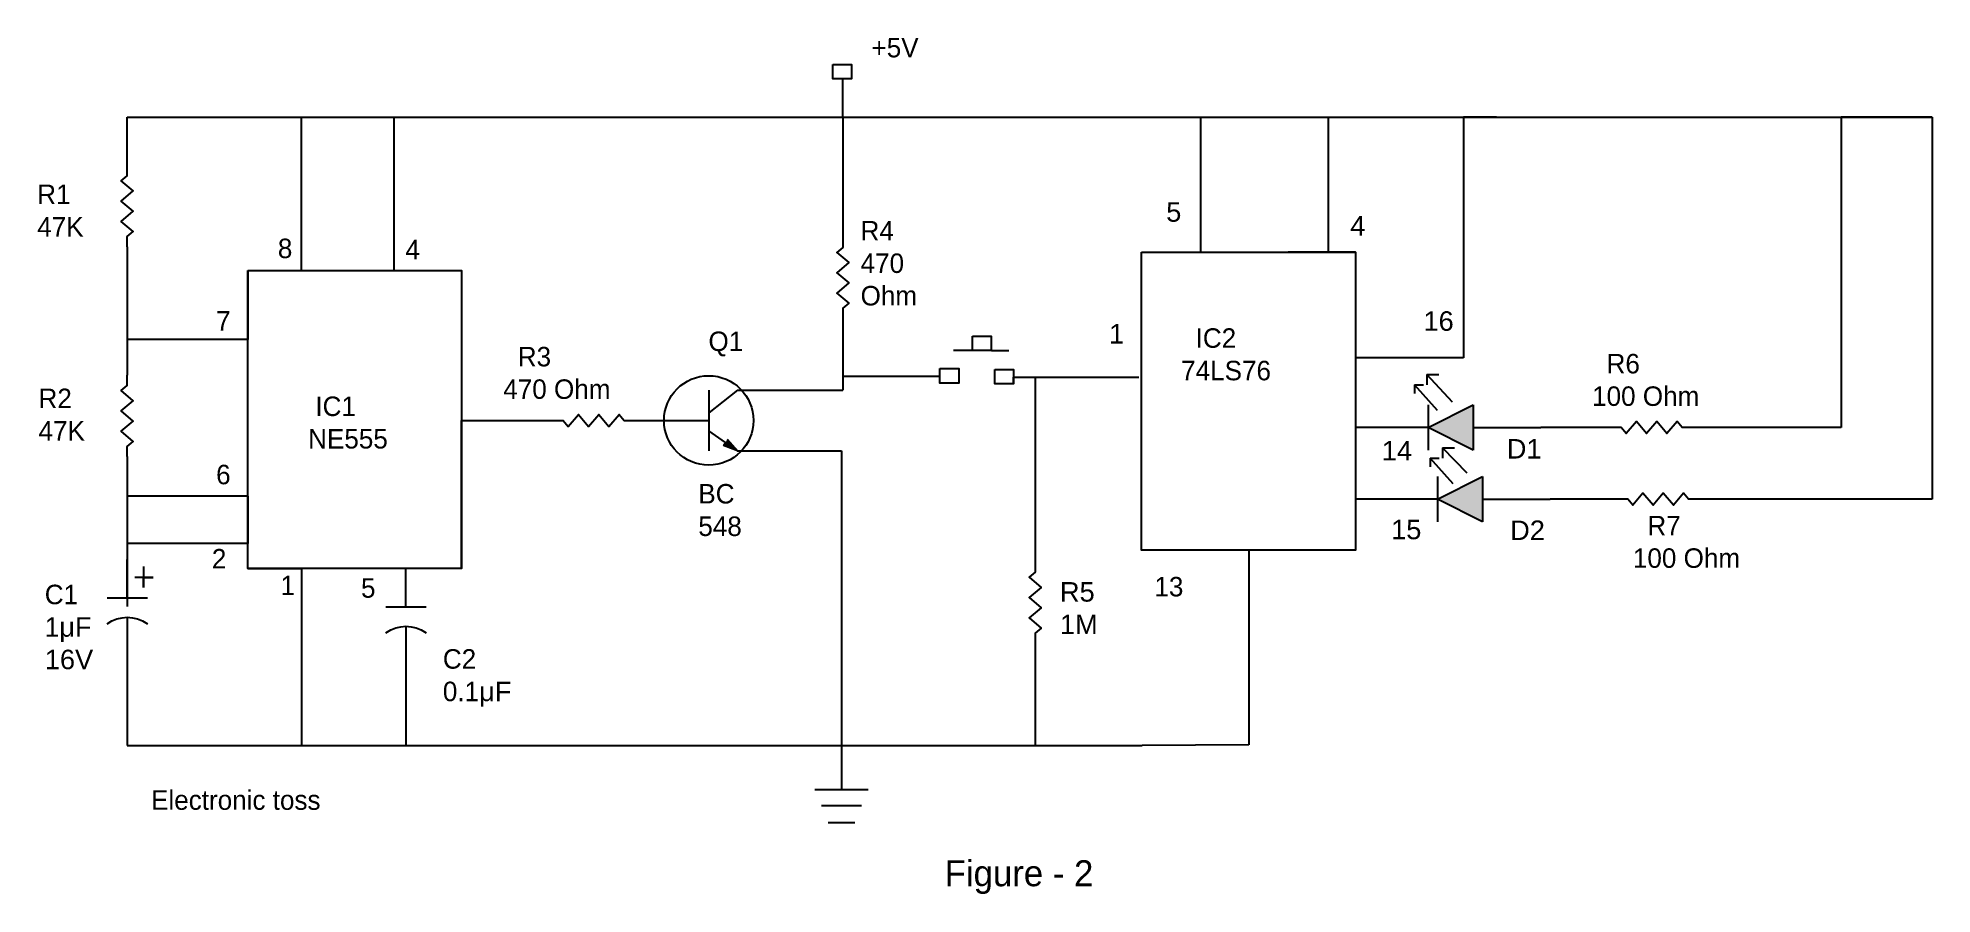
# Model space of a CAD drawing. Header units: inches. Extents: x 35 to 181, y -15 to 51.
import ezdxf

# ---------------------------------------------------------------- set-up
doc = ezdxf.new("R2010")
doc.units = ezdxf.units.IN
doc.header["$MEASUREMENT"] = 0

# ---------------------------------------------------------------- blocks, each defined once
blk = doc.blocks.new('Resistor')
at = {"color": 7}
blk.add_lwpolyline([(0, 0), (0.05, 0), (0.075, 0.025), (0.125, -0.025), (0.175, 0.025), (0.225, -0.025), (0.275, 0.025), (0.325, -0.025), (0.35, 0), (0.4, 0)], dxfattribs=at)
blk = doc.blocks.new('Capacitor')
at = {"color": 7}
for p, q in [((0.15, -0.1), (0.15, 0.1)), ((0.15, 0), (0, 0)), ((0.225, 0), (0.4, 0))]:
    blk.add_line(p, q, dxfattribs=at)
blk.add_arc((0.4375, 0), 0.2125, 151.9275, 208.0725, dxfattribs=at)
blk = doc.blocks.new('Transistor - NPN')
at = {"color": 7}
for p, q in [((0.199999, 0.2), (0.199999, -0.2)), ((0.399999, 0.2), (0.199999, 0.05)), ((0, 0), (0.199999, 0)), ((0.316132, -0.145536), (0.201153, -0.069033)), ((0.329748, -0.124569), (0.399999, -0.2)), ((0.302516, -0.166503), (0.316132, -0.145536)), ((0.399999, -0.2), (0.302516, -0.166503))]:
    blk.add_line(p, q, dxfattribs=at)
blk.add_solid([(0.302516, -0.166503), (0.399999, -0.2), (0.329748, -0.124569)], dxfattribs=at)
blk = doc.blocks.new('Ground')
at = {"color": 7}
for p, q in [((-0.1, 0), (0.1, 0)), ((0.075, -0.05), (-0.075, -0.05)), ((-0.05, -0.1), (0.05, -0.1))]:
    blk.add_line(p, q, dxfattribs=at)
blk = doc.blocks.new('Diode')
at = {"color": 7}
for p, q in [((0.15, 0.125), (0.25, 0)), ((0.15, -0.125), (0.15, 0.125)), ((0.25, -0.125), (0.25, 0.125)), ((0.15, 0), (0, 0)), ((0.25, 0), (0.15, -0.125)), ((0.25, 0), (0.4, 0))]:
    blk.add_line(p, q, dxfattribs=at)
blk.add_solid([(0.15, -0.125), (0.25, 0), (0.15, 0.125)], dxfattribs=at)

msp = doc.modelspace()

# ---------------------------------------------------------------- linework, layer by layer
for p, q in [((96.85, 44.89), (96.85, 47.84)), ((41.77, 41.17), (41.77, 44.89)), ((41.77, 44.89), (86.59, 44.89)), ((55.19, 33.08), (55.19, 44.89)), ((62.31, 33.08), (62.31, 44.89)), ((86.59, 44.89), (121.96, 44.89)), ((86.59, 44.89), (96.85, 44.89)), ((96.85, 44.89), (96.85, 35.65)), ((121.96, 44.89), (147.15, 44.89)), ((121.96, 44.89), (124.38, 44.89)), ((121.96, 44.89), (134.2, 44.89)), ((124.38, 44.89), (124.38, 34.5)), ((134.2, 44.89), (134.2, 34.5)), ((147.15, 44.89), (144.62, 44.89)), ((144.62, 44.89), (144.62, 26.36)), ((147.15, 44.89), (180.68, 44.89)), ((180.68, 44.89), (173.68, 44.89)), ((173.68, 44.89), (173.68, 21.01)), ((180.68, 44.89), (180.68, 15.5)), ((41.77, 34.91), (41.77, 25.03)), ((136.3, 34.5), (131.12, 34.5)), ((51.04, 33.08), (51.04, 27.77)), ((51.04, 33.08), (55.19, 33.08)), ((96.85, 29.4), (96.85, 24.97)), ((51.04, 27.77), (41.77, 27.77)), ((108.28, 26.93), (105.35, 26.93)), ((108.28, 26.93), (108.28, 26.93)), ((108.28, 26.93), (109.61, 26.93)), ((144.62, 26.36), (136.3, 26.36)), ((96.85, 24.97), (96.85, 23.88)), ((96.85, 24.97), (104.34, 24.97)), ((109.99, 24.37), (109.99, 24.88)), ((109.99, 24.88), (113.39, 24.88)), ((109.99, 24.88), (111.65, 24.88)), ((111.65, 24.88), (111.65, 10.66)), ((113.39, 24.88), (119.62, 24.88)), ((143.76, 22.96), (141.79, 25.08)), ((141.79, 25.08), (141.79, 25.08)), ((141.79, 25.08), (141.79, 24.29)), ((141.79, 25.08), (142.72, 25.08)), ((88.72, 23.88), (96.78, 23.88)), ((96.78, 23.88), (96.85, 23.88)), ((142.62, 22.32), (140.85, 24.29)), ((140.85, 24.29), (140.85, 23.63)), ((140.85, 24.29), (141.54, 24.29)), ((67.5, 10.15), (67.5, 21.55)), ((67.5, 21.55), (74.54, 21.55)), ((80.79, 21.55), (84.32, 21.55)), ((136.71, 21.01), (136.3, 21.01)), ((155.97, 21.01), (150.56, 21.01)), ((155.97, 21.01), (155.97, 21.01)), ((173.68, 21.01), (162.22, 21.01)), ((88.72, 19.22), (96.74, 19.22)), ((96.74, 19.22), (96.74, -3.46)), ((143, 19.44), (143, 19.44)), ((143, 19.44), (143, 18.65)), ((143, 19.44), (143.93, 19.44)), ((143, 19.44), (144.88, 17.52)), ((41.77, 18.77), (41.77, 7.23)), ((143.82, 16.68), (142.05, 18.65)), ((142.05, 18.65), (142.05, 17.99)), ((142.05, 18.65), (142.75, 18.65)), ((51.04, 15.72), (41.77, 15.72)), ((51.04, 10.15), (51.04, 15.72)), ((51.04, 15.72), (51.04, 12.09)), ((137.42, 15.5), (136.3, 15.5)), ((156.46, 15.5), (151.27, 15.5)), ((168.03, 15.5), (162.72, 15.5)), ((180.68, 15.5), (168.03, 15.5)), ((51.04, 12.09), (41.77, 12.09)), ((43.01, 10.31), (43.01, 8.69)), ((136.3, 11.57), (128.1, 11.57)), ((128.1, 11.57), (128.1, -3.4)), ((43.76, 9.46), (42.35, 9.46)), ((43.01, 8.69), (43.01, 9.46)), ((43.01, 9.46), (43.76, 9.46)), ((51.04, 10.15), (55.19, 10.15)), ((55.19, 10.15), (55.19, -3.46)), ((67.5, 10.15), (63.22, 10.15)), ((111.65, 4.41), (111.65, -3.46)), ((41.77, 2.95), (41.77, -3.46)), ((63.22, 2.25), (63.22, -3.46)), ((41.77, -3.46), (70.43, -3.46)), ((70.43, -3.46), (119.89, -3.46)), ((96.74, -3.46), (96.74, -6.85)), ((128.1, -3.4), (119.89, -3.46))]:
    msp.add_line(p, q)
for points in [[(96.08, 48.95), (97.52, 48.95), (97.52, 47.84), (96.08, 47.84)], [(119.84, 34.5), (136.3, 34.5), (136.3, 11.57), (119.84, 11.57)], [(51.04, 33.08), (67.5, 33.08), (67.5, 10.15), (51.04, 10.15)], [(106.81, 28.04), (108.26, 28.04), (108.26, 26.93), (106.81, 26.93)], [(104.32, 25.54), (105.76, 25.54), (105.76, 24.43), (104.32, 24.43)], [(104.34, 24.97), (104.34, 24.97), (104.34, 24.97), (104.34, 24.97)], [(108.55, 25.48), (109.99, 25.48), (109.99, 24.37), (108.55, 24.37)]]:
    msp.add_lwpolyline(points, close=True)
msp.add_circle((86.52, 21.55), 3.44)

# ---------------------------------------------------------------- block references
for name, p, xscale, yscale, zscale, rotation in [('Resistor', (41.77, 34.91), 15.63223169496388, -18.44426923226567, 15.63223169496388, 90), ('Resistor', (96.85, 35.65), 15.63223169496388, -18.44426923226567, 15.63223169496388, 270), ('Resistor', (41.77, 18.77), 15.63223169496388, -18.44426923226567, 15.63223169496388, 90), ('Resistor', (74.54, 21.55), 15.63223169496388, -18.44426923226567, 15.63223169496388, 359.9999999999999), ('Resistor', (162.22, 21.01), 15.63223169496388, -18.44426923226567, 15.63223169496388, 179.9999999999998), ('Resistor', (162.72, 15.5), 15.63223169496388, -18.44426923226567, 15.63223169496388, 179.9999999999999), ('Capacitor', (41.77, 10.84), 19.72747822512309, -15.45776254668867, 19.72747822512309, 270), ('Resistor', (111.65, 10.66), 15.63223169496388, -18.44426923226567, 15.63223169496388, 270), ('Capacitor', (63.22, 10.15), 19.72747822512309, -15.45776254668867, 19.72747822512309, 270)]:
    msp.add_blockref(name, p, dxfattribs=dict(xscale=xscale, yscale=yscale, zscale=zscale, rotation=rotation))
for name, p, xscale, yscale, zscale in [('Transistor - NPN', (84.32, 21.55), 11.01315923097684, 11.65021456526281, 11.01315923097684), ('Diode', (150.56, 21.01), -34.62561376080339, -13.99569846916357, 34.62561376080339), ('Diode', (151.27, 15.5), -34.62561376080339, -13.99569846916357, 34.62561376080339), ('Ground', (96.74, -6.85), 20.41478795415821, 25.26915949347071, 20.41478795415821)]:
    msp.add_blockref(name, p, dxfattribs=dict(xscale=xscale, yscale=yscale, zscale=zscale))

# ---------------------------------------------------------------- texts
at = {"char_height": 1.5, "attachment_point": 1}
for s, insert, width in [('+5V', (99.05, 50.99), 11.6902), ('R1\\P47K', (34.84, 39.7), 5.5381), ('{\\fArial|b0|i0|c0|p34;5}', (121.73, 38.34), 0.9218), ('R4\\P470 \\POhm', (98.21, 36.9), 11.6902), ('{\\fArial|b0|i0|c0|p34;4}', (135.89, 37.28), 0.9218), ('8', (53.36, 35.54), 5.5381), ('4', (63.18, 35.45), 5.5381), ('7', (48.61, 29.96), 5.5381), ('{\\fArial|b0|i0|c0|p34;16}', (141.53, 29.95), 0.9218), ('Q1', (86.5, 28.39), 11.7103), ('{\\fArial|b0|i0|c0|p34;1}', (117.33, 28.97), 0.9218), ('  IC2\\P74LS76', (122.88, 28.64), 11.6902), ('  R3\\P470 Ohm', (70.71, 27.21), 11.6902), ('  R6\\P100 Ohm', (154.51, 26.67), 11.6902), ('R2\\P47K', (34.94, 24), 5.5381), (' IC1\\PNE555', (55.69, 23.39), 9.4867), ('{\\fArial|b0|i0|c0|p34;14}', (138.32, 19.97), 0.9218), ('{\\fArial|b0|i0|c0|p34;D1}', (147.94, 20.12), 0.9218), ('6', (48.61, 18.14), 5.5381), ('BC\\P548', (85.72, 16.66), 5.5381), ('{\\fArial|b0|i0|c0|p34;15}', (139.04, 13.91), 0.9218), ('{\\fArial|b0|i0|c0|p34;D2}', (148.2, 13.85), 0.9218), ('  R7\\P100 Ohm', (157.65, 14.21), 11.6902), ('2', (48.28, 11.66), 5.5381), ('C1\\P1{\\fArial|b0|i0|c0|p34;μF\\P16V}', (35.42, 8.91), 5.5381), ('1', (53.57, 9.61), 5.5381), ('5', (59.76, 9.41), 7.2917), ('{\\fArial|b0|i0|c0|p34;R5\\P1M}', (113.55, 9.11), 0.9218), ('   13', (119.15, 9.51), 11.6902), ('C2\\P0.1{\\fArial|b0|i0|c0|p34;μF}', (66.06, 3.95), 7.2917), ('Electronic toss', (43.6, -6.91), 22.8562)]:
    msp.add_mtext(s, dxfattribs=dict(at, insert=insert, width=width))
at = {"color": 3, "insert": (104.68, -12.29), "char_height": 2, "width": 22.8562, "attachment_point": 1}
msp.add_mtext('Figure - 2', dxfattribs=at)

doc.saveas('drawing.dxf')
